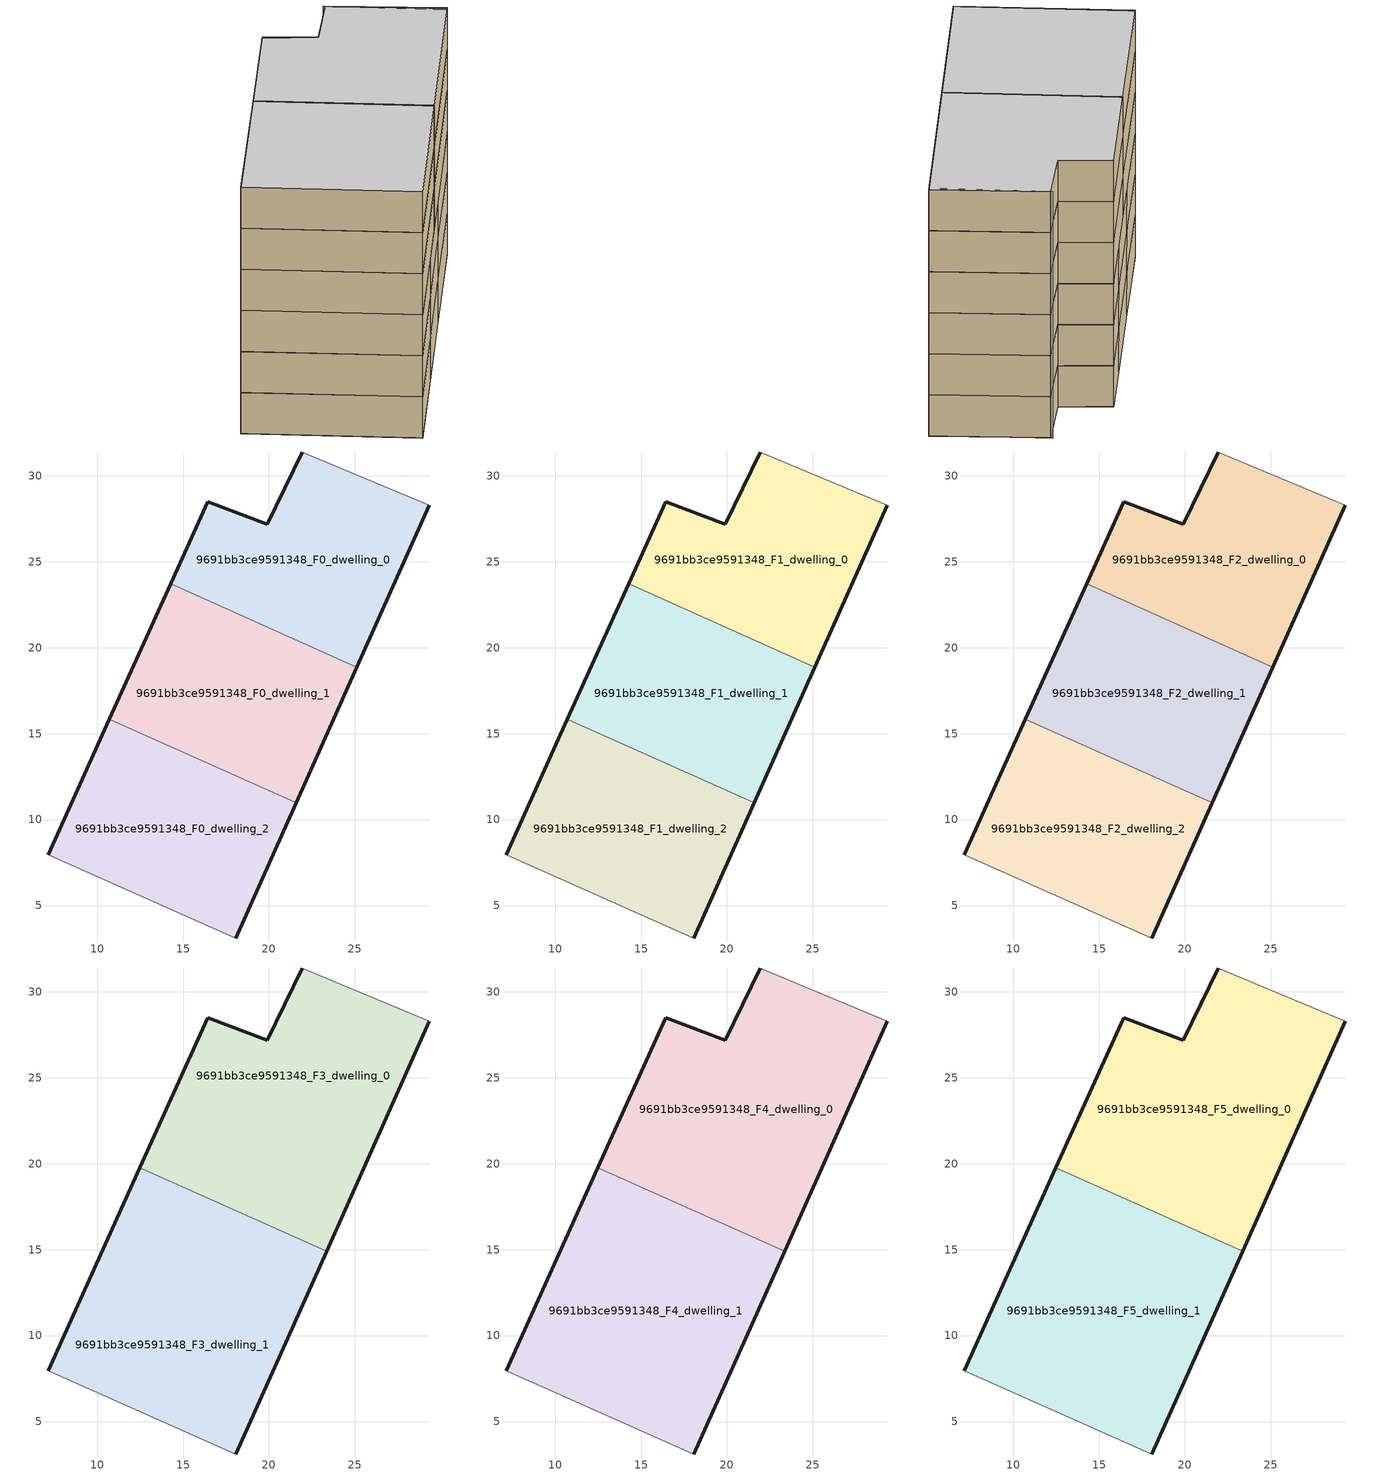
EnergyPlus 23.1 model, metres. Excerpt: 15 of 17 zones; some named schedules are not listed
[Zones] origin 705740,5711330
9691bb3ce9591348_F0_dwelling_0
 floor ground (EU_floor_Construction): 25.12,18.87 29.34,28.28 21.95,31.39 19.89,27.2 16.43,28.48 14.28,23.72 z0
 wall outside (EU_wall_Construction): 29.34,28.28 25.12,18.87 / 14.28,23.72 16.43,28.48 19.89,27.2 21.95,31.39 z0:3
 wall adiabatic (EU_wall_Construction): 21.95,31.39 29.34,28.28 z0:3
 wall to 9691bb3ce9591348_F0_dwelling_1 (EU_wall_Construction): 25.12,18.87 14.28,23.72 z0:3
9691bb3ce9591348_F0_dwelling_1
 floor ground (EU_floor_Construction): 21.58,10.97 25.12,18.87 14.28,23.72 10.71,15.84 z0
 wall outside (EU_wall_Construction): 10.71,15.84 14.28,23.72 / 25.12,18.87 21.58,10.97 z0:3
 wall to 9691bb3ce9591348_F0_dwelling_2 (EU_wall_Construction): 21.58,10.97 10.71,15.84 z0:3
9691bb3ce9591348_F0_dwelling_2
 floor ground (EU_floor_Construction): 18.07,3.11 21.58,10.97 10.71,15.84 7.15,7.95 z0
 wall outside (EU_wall_Construction): 21.58,10.97 18.07,3.11 / 7.15,7.95 10.71,15.84 z0:3
 wall adiabatic (EU_wall_Construction): 18.07,3.11 7.15,7.95 z0:3
9691bb3ce9591348_F1_dwelling_0
 floor to 9691bb3ce9591348_F0_dwelling_0 (EU_floor_Construction): 25.12,18.87 29.34,28.28 21.95,31.39 19.89,27.2 16.43,28.48 14.28,23.72 z3
 wall outside (EU_wall_Construction): 29.34,28.28 25.12,18.87 / 14.28,23.72 16.43,28.48 19.89,27.2 21.95,31.39 z3:6
 wall adiabatic (EU_wall_Construction): 21.95,31.39 29.34,28.28 z3:6
 wall to 9691bb3ce9591348_F1_dwelling_1 (EU_wall_Construction): 25.12,18.87 14.28,23.72 z3:6
9691bb3ce9591348_F1_dwelling_1
 floor to 9691bb3ce9591348_F0_dwelling_1 (EU_floor_Construction): 21.58,10.97 25.12,18.87 14.28,23.72 10.71,15.84 z3
 wall outside (EU_wall_Construction): 10.71,15.84 14.28,23.72 / 25.12,18.87 21.58,10.97 z3:6
 wall to 9691bb3ce9591348_F1_dwelling_2 (EU_wall_Construction): 21.58,10.97 10.71,15.84 z3:6
9691bb3ce9591348_F1_dwelling_2
 floor to 9691bb3ce9591348_F0_dwelling_2 (EU_floor_Construction): 18.07,3.11 21.58,10.97 10.71,15.84 7.15,7.95 z3
 wall outside (EU_wall_Construction): 21.58,10.97 18.07,3.11 / 7.15,7.95 10.71,15.84 z3:6
 wall adiabatic (EU_wall_Construction): 18.07,3.11 7.15,7.95 z3:6
9691bb3ce9591348_F2_dwelling_0
 floor to 9691bb3ce9591348_F1_dwelling_0 (EU_floor_Construction): 25.12,18.87 29.34,28.28 21.95,31.39 19.89,27.2 16.43,28.48 14.28,23.72 z6
 wall outside (EU_wall_Construction): 29.34,28.28 25.12,18.87 / 14.28,23.72 16.43,28.48 19.89,27.2 21.95,31.39 z6:9
 wall adiabatic (EU_wall_Construction): 21.95,31.39 29.34,28.28 z6:9
 wall to 9691bb3ce9591348_F2_dwelling_1 (EU_wall_Construction): 25.12,18.87 14.28,23.72 z6:9
9691bb3ce9591348_F2_dwelling_1
 floor to 9691bb3ce9591348_F1_dwelling_1 (EU_floor_Construction): 21.58,10.97 25.12,18.87 14.28,23.72 10.71,15.84 z6
 wall outside (EU_wall_Construction): 10.71,15.84 14.28,23.72 / 25.12,18.87 21.58,10.97 z6:9
 wall to 9691bb3ce9591348_F2_dwelling_2 (EU_wall_Construction): 21.58,10.97 10.71,15.84 z6:9
9691bb3ce9591348_F2_dwelling_2
 floor to 9691bb3ce9591348_F1_dwelling_2 (EU_floor_Construction): 18.07,3.11 21.58,10.97 10.71,15.84 7.15,7.95 z6
 wall outside (EU_wall_Construction): 21.58,10.97 18.07,3.11 / 7.15,7.95 10.71,15.84 z6:9
 wall adiabatic (EU_wall_Construction): 18.07,3.11 7.15,7.95 z6:9
9691bb3ce9591348_F3_dwelling_0
 floor to 9691bb3ce9591348_F2_dwelling_0 (EU_floor_Construction): 25.12,18.87 29.34,28.28 21.95,31.39 19.89,27.2 16.43,28.48 14.28,23.72 z9
 floor to 9691bb3ce9591348_F2_dwelling_1 (EU_floor_Construction): 23.35,14.91 25.12,18.87 14.28,23.72 12.49,19.78 z9
 wall outside (EU_wall_Construction): 29.34,28.28 23.35,14.91 / 12.49,19.78 16.43,28.48 19.89,27.2 21.95,31.39 z9:12
 wall adiabatic (EU_wall_Construction): 21.95,31.39 29.34,28.28 z9:12
 wall to 9691bb3ce9591348_F3_dwelling_1 (EU_wall_Construction): 23.35,14.91 12.49,19.78 z9:12
9691bb3ce9591348_F3_dwelling_1
 floor to 9691bb3ce9591348_F2_dwelling_1 (EU_floor_Construction): 21.58,10.97 23.35,14.91 12.49,19.78 10.71,15.84 z9
 floor to 9691bb3ce9591348_F2_dwelling_2 (EU_floor_Construction): 18.07,3.11 21.58,10.97 10.71,15.84 7.15,7.95 z9
 wall outside (EU_wall_Construction): 23.35,14.91 18.07,3.11 / 7.15,7.95 12.49,19.78 z9:12
 wall adiabatic (EU_wall_Construction): 18.07,3.11 7.15,7.95 z9:12
9691bb3ce9591348_F4_dwelling_0
 floor to 9691bb3ce9591348_F3_dwelling_0 (EU_floor_Construction): 23.35,14.91 29.34,28.28 21.95,31.39 19.89,27.2 16.43,28.48 12.49,19.78 z12
 wall outside (EU_wall_Construction): 29.34,28.28 23.35,14.91 / 12.49,19.78 16.43,28.48 19.89,27.2 21.95,31.39 z12:15
 wall adiabatic (EU_wall_Construction): 21.95,31.39 29.34,28.28 z12:15
 wall to 9691bb3ce9591348_F4_dwelling_1 (EU_wall_Construction): 23.35,14.91 12.49,19.78 z12:15
9691bb3ce9591348_F4_dwelling_1
 floor to 9691bb3ce9591348_F3_dwelling_1 (EU_floor_Construction): 18.07,3.11 23.35,14.91 12.49,19.78 7.15,7.95 z12
 wall outside (EU_wall_Construction): 23.35,14.91 18.07,3.11 / 7.15,7.95 12.49,19.78 z12:15
 wall adiabatic (EU_wall_Construction): 18.07,3.11 7.15,7.95 z12:15
9691bb3ce9591348_F5_dwelling_0
 floor to 9691bb3ce9591348_F4_dwelling_0 (EU_floor_Construction): 23.35,14.91 29.34,28.28 21.95,31.39 19.89,27.2 16.43,28.48 12.49,19.78 z15
 wall outside (EU_wall_Construction): 29.34,28.28 23.35,14.91 / 12.49,19.78 16.43,28.48 19.89,27.2 21.95,31.39 z15:18
 wall adiabatic (EU_wall_Construction): 21.95,31.39 29.34,28.28 z15:18
 wall to 9691bb3ce9591348_F5_dwelling_1 (EU_wall_Construction): 23.35,14.91 12.49,19.78 z15:18
 ceiling to 9691bb3ce9591348_F6_dwelling_0 (EU_floor_Construction): 29.34,28.28 23.35,14.91 12.49,19.78 16.43,28.48 19.89,27.2 21.95,31.39 z18
9691bb3ce9591348_F5_dwelling_1
 floor to 9691bb3ce9591348_F4_dwelling_1 (EU_floor_Construction): 18.07,3.11 23.35,14.91 12.49,19.78 7.15,7.95 z15
 wall outside (EU_wall_Construction): 23.35,14.91 18.07,3.11 / 7.15,7.95 12.49,19.78 z15:18
 wall adiabatic (EU_wall_Construction): 18.07,3.11 7.15,7.95 z15:18
 ceiling to 9691bb3ce9591348_F6_dwelling_1 (EU_floor_Construction): 23.35,14.91 18.07,3.11 7.15,7.95 12.49,19.78 z18
shading: 29.25,28.08 21.84,31.44 z0:18
[Building]
EU S2 Campaign: North Axis=0; Terrain=City; Solar Distribution=FullExterior
[Site:Location]
London: Latitude=51.5; Longitude=-0.5; Time Zone=0; Elevation=25
[SizingPeriod:WeatherFileDays]
AnnualSizingPeriod: Begin Month=1; Begin Day of Month=1; End Month=12; End Day of Month=31; Day of Week for Start Day=Monday; Use Weather File Daylight Saving Period=No; Use Weather File Rain and Snow Indicators=No
[MATERIAL]
EU_InternalMass_Material: Roughness=MediumRough; Thickness=0.1; Conductivity=1; Density=1800; Specific Heat=900; Thermal Absorptance=0.9; Solar Absorptance=0.7; Visible Absorptance=0.7
[MATERIAL:NOMASS] Roughness=MediumRough; Thermal Absorptance=0.9; Solar Absorptance=0.7; Visible Absorptance=0.7
Name | Thermal Resistance
EU_wall_NoMass | 1.04674
EU_floor_NoMass | 2.04616
[CONSTRUCTION]
EU_wall_Construction: EU_wall_NoMass
EU_floor_Construction: EU_floor_NoMass
EU_InternalMass_Construction: EU_InternalMass_Material
[ZONE] Type=1; Multiplier=1; Ceiling Height=autocalculate; Floor Area=autocalculate; Part of Total Floor Area=Yes
Name | Volume
9691bb3ce9591348_F0_dwelling_0; 9691bb3ce9591348_F1_dwelling_0; 9691bb3ce9591348_F2_dwelling_0 | 308.86
9691bb3ce9591348_F3_dwelling_0; 9691bb3ce9591348_F4_dwelling_0; 9691bb3ce9591348_F5_dwelling_0 | 463.293
9691bb3ce9591348_F0_dwelling_1; 9691bb3ce9591348_F1_dwelling_1; 9691bb3ce9591348_F2_dwelling_1 | 308.854
9691bb3ce9591348_F3_dwelling_1; 9691bb3ce9591348_F4_dwelling_1; 9691bb3ce9591348_F5_dwelling_1 | 463.288
9691bb3ce9591348_F0_dwelling_2; 9691bb3ce9591348_F1_dwelling_2; 9691bb3ce9591348_F2_dwelling_2 | 308.848
[INTERNALMASS] Construction=EU_InternalMass_Construction
Name | Zone or ZoneList | Surface Area
9691bb3ce9591348_F0_dwelling_0_EU_InternalMass | 9691bb3ce9591348_F0_dwelling_0 | 102.953
9691bb3ce9591348_F0_dwelling_1_EU_InternalMass | 9691bb3ce9591348_F0_dwelling_1 | 102.951
9691bb3ce9591348_F0_dwelling_2_EU_InternalMass | 9691bb3ce9591348_F0_dwelling_2 | 102.949
9691bb3ce9591348_F1_dwelling_0_EU_InternalMass | 9691bb3ce9591348_F1_dwelling_0 | 102.953
9691bb3ce9591348_F1_dwelling_1_EU_InternalMass | 9691bb3ce9591348_F1_dwelling_1 | 102.951
9691bb3ce9591348_F1_dwelling_2_EU_InternalMass | 9691bb3ce9591348_F1_dwelling_2 | 102.949
9691bb3ce9591348_F2_dwelling_0_EU_InternalMass | 9691bb3ce9591348_F2_dwelling_0 | 102.953
9691bb3ce9591348_F2_dwelling_1_EU_InternalMass | 9691bb3ce9591348_F2_dwelling_1 | 102.951
9691bb3ce9591348_F2_dwelling_2_EU_InternalMass | 9691bb3ce9591348_F2_dwelling_2 | 102.949
9691bb3ce9591348_F3_dwelling_0_EU_InternalMass | 9691bb3ce9591348_F3_dwelling_0 | 154.431
9691bb3ce9591348_F3_dwelling_1_EU_InternalMass | 9691bb3ce9591348_F3_dwelling_1 | 154.43
9691bb3ce9591348_F4_dwelling_0_EU_InternalMass | 9691bb3ce9591348_F4_dwelling_0 | 154.431
9691bb3ce9591348_F4_dwelling_1_EU_InternalMass | 9691bb3ce9591348_F4_dwelling_1 | 154.43
9691bb3ce9591348_F5_dwelling_0_EU_InternalMass | 9691bb3ce9591348_F5_dwelling_0 | 154.431
9691bb3ce9591348_F5_dwelling_1_EU_InternalMass | 9691bb3ce9591348_F5_dwelling_1 | 154.43
[OTHEREQUIPMENT] Fuel Type=Electricity; Design Level Calculation Method=Watts/Area; Power per Zone Floor Area=1; Fraction Latent=0; Fraction Radiant=0; Fraction Lost=0; Carbon Dioxide Generation Rate=0; EndUse Subcategory=EU_Step8_InternalGains
Name | Zone or ZoneList or Space or SpaceList | Schedule
EU_Step8_InternalGain_9691bb3ce9591348_F0_dwelling_0_f000 | 9691bb3ce9591348_F0_dwelling_0 | EU_Step8_GainSchedule_9691bb3ce9591348_F0_dwelling_0_f000
EU_Step8_InternalGain_9691bb3ce9591348_F0_dwelling_1_f000 | 9691bb3ce9591348_F0_dwelling_1 | EU_Step8_GainSchedule_9691bb3ce9591348_F0_dwelling_1_f000
EU_Step8_InternalGain_9691bb3ce9591348_F0_dwelling_2_f000 | 9691bb3ce9591348_F0_dwelling_2 | EU_Step8_GainSchedule_9691bb3ce9591348_F0_dwelling_2_f000
EU_Step8_InternalGain_9691bb3ce9591348_F1_dwelling_0_f000 | 9691bb3ce9591348_F1_dwelling_0 | EU_Step8_GainSchedule_9691bb3ce9591348_F1_dwelling_0_f000
EU_Step8_InternalGain_9691bb3ce9591348_F1_dwelling_1_f000 | 9691bb3ce9591348_F1_dwelling_1 | EU_Step8_GainSchedule_9691bb3ce9591348_F1_dwelling_1_f000
EU_Step8_InternalGain_9691bb3ce9591348_F1_dwelling_2_f000 | 9691bb3ce9591348_F1_dwelling_2 | EU_Step8_GainSchedule_9691bb3ce9591348_F1_dwelling_2_f000
EU_Step8_InternalGain_9691bb3ce9591348_F2_dwelling_0_f000 | 9691bb3ce9591348_F2_dwelling_0 | EU_Step8_GainSchedule_9691bb3ce9591348_F2_dwelling_0_f000
EU_Step8_InternalGain_9691bb3ce9591348_F2_dwelling_1_f000 | 9691bb3ce9591348_F2_dwelling_1 | EU_Step8_GainSchedule_9691bb3ce9591348_F2_dwelling_1_f000
EU_Step8_InternalGain_9691bb3ce9591348_F2_dwelling_2_f000 | 9691bb3ce9591348_F2_dwelling_2 | EU_Step8_GainSchedule_9691bb3ce9591348_F2_dwelling_2_f000
EU_Step8_InternalGain_9691bb3ce9591348_F3_dwelling_0_f000 | 9691bb3ce9591348_F3_dwelling_0 | EU_Step8_GainSchedule_9691bb3ce9591348_F3_dwelling_0_f000
EU_Step8_InternalGain_9691bb3ce9591348_F3_dwelling_1_f000 | 9691bb3ce9591348_F3_dwelling_1 | EU_Step8_GainSchedule_9691bb3ce9591348_F3_dwelling_1_f000
EU_Step8_InternalGain_9691bb3ce9591348_F4_dwelling_0_f000 | 9691bb3ce9591348_F4_dwelling_0 | EU_Step8_GainSchedule_9691bb3ce9591348_F4_dwelling_0_f000
EU_Step8_InternalGain_9691bb3ce9591348_F4_dwelling_1_f000 | 9691bb3ce9591348_F4_dwelling_1 | EU_Step8_GainSchedule_9691bb3ce9591348_F4_dwelling_1_f000
EU_Step8_InternalGain_9691bb3ce9591348_F5_dwelling_0_f000 | 9691bb3ce9591348_F5_dwelling_0 | EU_Step8_GainSchedule_9691bb3ce9591348_F5_dwelling_0_f000
EU_Step8_InternalGain_9691bb3ce9591348_F5_dwelling_1_f000 | 9691bb3ce9591348_F5_dwelling_1 | EU_Step8_GainSchedule_9691bb3ce9591348_F5_dwelling_1_f000
[ZONEVENTILATION:DESIGNFLOWRATE] Schedule=EU_AlwaysOn; Design Flow Rate Calculation Method=AirChanges/Hour; Air Changes per Hour=0.488719; Ventilation Type=Natural; Fan Pressure Rise=0; Fan Total Efficiency=1; Constant Term Coefficient=1; Temperature Term Coefficient=0; Velocity Term Coefficient=0; Velocity Squared Term Coefficient=0; Minimum Indoor Temperature=-100; Maximum Indoor Temperature=100; Delta Temperature=-100; Minimum Outdoor Temperature=-100; Maximum Outdoor Temperature=100; Maximum Wind Speed=40
Name | Zone or ZoneList or Space or SpaceList
EU_ConstantAir_9691bb3ce9591348_F0_dwelling_0 | 9691bb3ce9591348_F0_dwelling_0
EU_ConstantAir_9691bb3ce9591348_F0_dwelling_1 | 9691bb3ce9591348_F0_dwelling_1
EU_ConstantAir_9691bb3ce9591348_F0_dwelling_2 | 9691bb3ce9591348_F0_dwelling_2
EU_ConstantAir_9691bb3ce9591348_F1_dwelling_0 | 9691bb3ce9591348_F1_dwelling_0
EU_ConstantAir_9691bb3ce9591348_F1_dwelling_1 | 9691bb3ce9591348_F1_dwelling_1
EU_ConstantAir_9691bb3ce9591348_F1_dwelling_2 | 9691bb3ce9591348_F1_dwelling_2
EU_ConstantAir_9691bb3ce9591348_F2_dwelling_0 | 9691bb3ce9591348_F2_dwelling_0
EU_ConstantAir_9691bb3ce9591348_F2_dwelling_1 | 9691bb3ce9591348_F2_dwelling_1
EU_ConstantAir_9691bb3ce9591348_F2_dwelling_2 | 9691bb3ce9591348_F2_dwelling_2
EU_ConstantAir_9691bb3ce9591348_F3_dwelling_0 | 9691bb3ce9591348_F3_dwelling_0
EU_ConstantAir_9691bb3ce9591348_F3_dwelling_1 | 9691bb3ce9591348_F3_dwelling_1
EU_ConstantAir_9691bb3ce9591348_F4_dwelling_0 | 9691bb3ce9591348_F4_dwelling_0
EU_ConstantAir_9691bb3ce9591348_F4_dwelling_1 | 9691bb3ce9591348_F4_dwelling_1
EU_ConstantAir_9691bb3ce9591348_F5_dwelling_0 | 9691bb3ce9591348_F5_dwelling_0
EU_ConstantAir_9691bb3ce9591348_F5_dwelling_1 | 9691bb3ce9591348_F5_dwelling_1
[HVACTEMPLATE:THERMOSTAT] Constant Heating Setpoint=20; Constant Cooling Setpoint=50
EU_HeatOnly_9691bb3ce9591348_F0_dwelling_0; EU_HeatOnly_9691bb3ce9591348_F0_dwelling_1; EU_HeatOnly_9691bb3ce9591348_F0_dwelling_2; EU_HeatOnly_9691bb3ce9591348_F1_dwelling_0; EU_HeatOnly_9691bb3ce9591348_F1_dwelling_1; EU_HeatOnly_9691bb3ce9591348_F1_dwelling_2; EU_HeatOnly_9691bb3ce9591348_F2_dwelling_0; EU_HeatOnly_9691bb3ce9591348_F2_dwelling_1; EU_HeatOnly_9691bb3ce9591348_F2_dwelling_2; EU_HeatOnly_9691bb3ce9591348_F3_dwelling_0; EU_HeatOnly_9691bb3ce9591348_F3_dwelling_1; EU_HeatOnly_9691bb3ce9591348_F4_dwelling_0; EU_HeatOnly_9691bb3ce9591348_F4_dwelling_1; EU_HeatOnly_9691bb3ce9591348_F5_dwelling_0; EU_HeatOnly_9691bb3ce9591348_F5_dwelling_1; EU_HeatOnly_9691bb3ce9591348_F6_dwelling_0; EU_HeatOnly_9691bb3ce9591348_F6_dwelling_1
[HVACTEMPLATE:ZONE:IDEALLOADSAIRSYSTEM] System Availability Schedule=EU_AlwaysOn; Maximum Heating Supply Air Temperature=50; Minimum Cooling Supply Air Temperature=13; Maximum Heating Supply Air Humidity Ratio=0.0156; Minimum Cooling Supply Air Humidity Ratio=0.0077; Heating Limit=NoLimit; Cooling Limit=NoLimit; Heating Availability Schedule=EU_AlwaysOn; Cooling Availability Schedule=EU_CoolingOff; Dehumidification Control Type=ConstantSensibleHeatRatio; Cooling Sensible Heat Ratio=0.7; Dehumidification Setpoint=60; Humidification Control Type=None; Humidification Setpoint=30; Outdoor Air Method=None; Outdoor Air Flow Rate per Person=0.00944; Outdoor Air Flow Rate per Zone Floor Area=0; Outdoor Air Flow Rate per Zone=0; Demand Controlled Ventilation Type=None; Outdoor Air Economizer Type=NoEconomizer; Heat Recovery Type=None; Sensible Heat Recovery Effectiveness=0.7; Latent Heat Recovery Effectiveness=0.65
Name | Template Thermostat
9691bb3ce9591348_F0_dwelling_0 | EU_HeatOnly_9691bb3ce9591348_F0_dwelling_0
9691bb3ce9591348_F0_dwelling_1 | EU_HeatOnly_9691bb3ce9591348_F0_dwelling_1
9691bb3ce9591348_F0_dwelling_2 | EU_HeatOnly_9691bb3ce9591348_F0_dwelling_2
9691bb3ce9591348_F1_dwelling_0 | EU_HeatOnly_9691bb3ce9591348_F1_dwelling_0
9691bb3ce9591348_F1_dwelling_1 | EU_HeatOnly_9691bb3ce9591348_F1_dwelling_1
9691bb3ce9591348_F1_dwelling_2 | EU_HeatOnly_9691bb3ce9591348_F1_dwelling_2
9691bb3ce9591348_F2_dwelling_0 | EU_HeatOnly_9691bb3ce9591348_F2_dwelling_0
9691bb3ce9591348_F2_dwelling_1 | EU_HeatOnly_9691bb3ce9591348_F2_dwelling_1
9691bb3ce9591348_F2_dwelling_2 | EU_HeatOnly_9691bb3ce9591348_F2_dwelling_2
9691bb3ce9591348_F3_dwelling_0 | EU_HeatOnly_9691bb3ce9591348_F3_dwelling_0
9691bb3ce9591348_F3_dwelling_1 | EU_HeatOnly_9691bb3ce9591348_F3_dwelling_1
9691bb3ce9591348_F4_dwelling_0 | EU_HeatOnly_9691bb3ce9591348_F4_dwelling_0
9691bb3ce9591348_F4_dwelling_1 | EU_HeatOnly_9691bb3ce9591348_F4_dwelling_1
9691bb3ce9591348_F5_dwelling_0 | EU_HeatOnly_9691bb3ce9591348_F5_dwelling_0
9691bb3ce9591348_F5_dwelling_1 | EU_HeatOnly_9691bb3ce9591348_F5_dwelling_1
[SIZING:ZONE] Zone Cooling Design Supply Air Temperature Input Method=SupplyAirTemperature; Zone Cooling Design Supply Air Temperature=13; Zone Heating Design Supply Air Temperature Input Method=SupplyAirTemperature; Zone Heating Design Supply Air Temperature=50; Zone Cooling Design Supply Air Humidity Ratio=0.008; Zone Heating Design Supply Air Humidity Ratio=0.008; Cooling Design Air Flow Method=DesignDay; Cooling Design Air Flow Rate=0; Cooling Minimum Air Flow per Zone Floor Area=0.000762; Cooling Minimum Air Flow=0; Cooling Minimum Air Flow Fraction=0.2; Heating Design Air Flow Method=DesignDay; Heating Design Air Flow Rate=0; Heating Maximum Air Flow per Zone Floor Area=0.002032; Heating Maximum Air Flow=0.141576; Heating Maximum Air Flow Fraction=0.3; Account for Dedicated Outdoor Air System=No; Dedicated Outdoor Air System Control Strategy=NeutralSupplyAir; Dedicated Outdoor Air Low Setpoint Temperature for Design=autosize; Dedicated Outdoor Air High Setpoint Temperature for Design=autosize; Zone Load Sizing Method=Sensible Load Only No Latent Load; Zone Latent Cooling Design Supply Air Humidity Ratio Input Method=HumidityRatioDifference; Zone Cooling Design Supply Air Humidity Ratio Difference=0.005; Zone Latent Heating Design Supply Air Humidity Ratio Input Method=HumidityRatioDifference; Zone Humidification Design Supply Air Humidity Ratio Difference=0.005
9691bb3ce9591348_F0_dwelling_0; 9691bb3ce9591348_F0_dwelling_1; 9691bb3ce9591348_F0_dwelling_2; 9691bb3ce9591348_F1_dwelling_0; 9691bb3ce9591348_F1_dwelling_1; 9691bb3ce9591348_F1_dwelling_2; 9691bb3ce9591348_F2_dwelling_0
